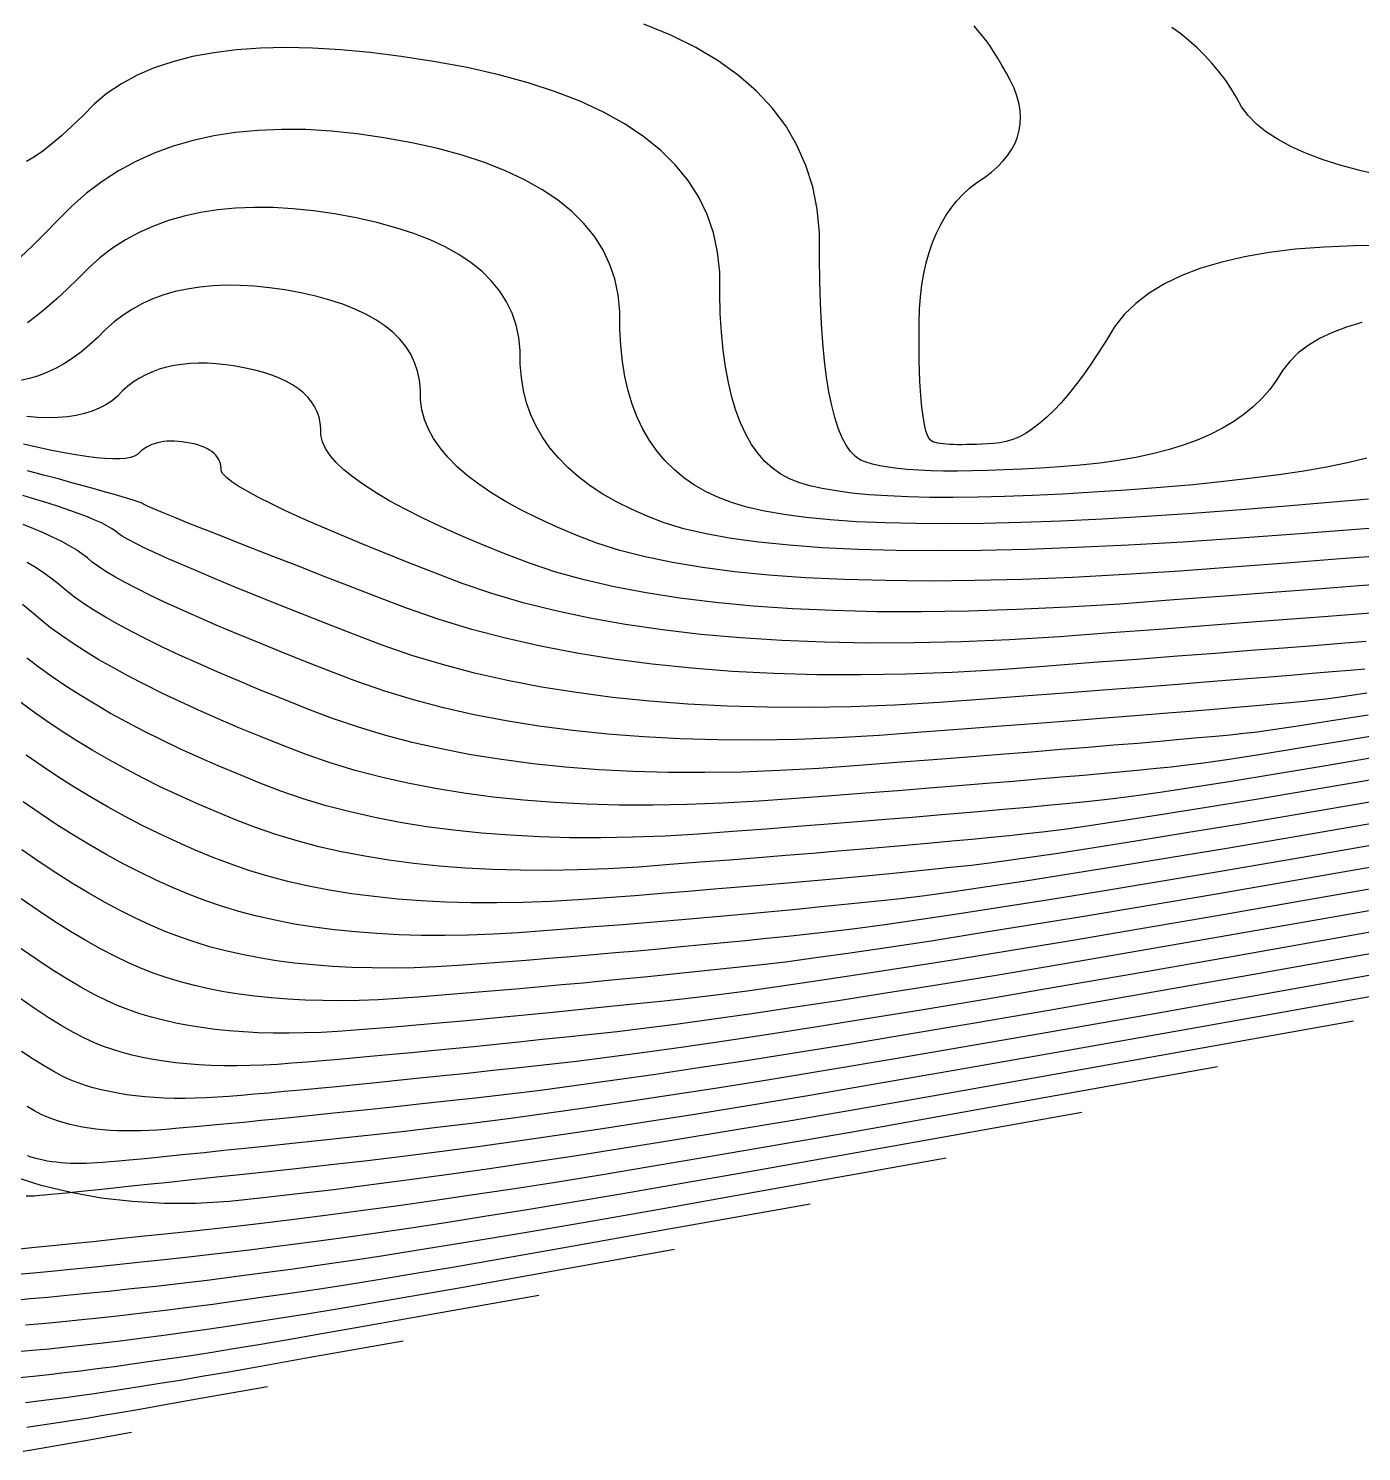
# Model space of a CAD drawing. Header units: inches. Extents: x 1412622.3 to 1412714.6, y 4931530.8 to 4931588.5.
# Drawn here: x 1412662.81 to 1412676.39, y 4931537.56 to 4931552.06 of the extents above; entities that cross this region are included whole.
import ezdxf

# ---------------------------------------------------------------- set-up
doc = ezdxf.new("R2010")
doc.units = ezdxf.units.IN
doc.header["$MEASUREMENT"] = 0

msp = doc.modelspace()

# ---------------------------------------------------------------- linework, layer by layer
for points in [[(1412676.398, 4931549.065), (1412676.24, 4931549.018), (1412676.097, 4931548.963), (1412675.967, 4931548.901), (1412675.851, 4931548.831), (1412675.749, 4931548.754), (1412675.662, 4931548.669), (1412675.588, 4931548.577), (1412675.529, 4931548.477), (1412675.46, 4931548.382), (1412675.382, 4931548.293), (1412675.294, 4931548.209), (1412675.198, 4931548.13), (1412675.092, 4931548.056), (1412674.977, 4931547.988), (1412674.853, 4931547.925), (1412674.72, 4931547.867), (1412674.577, 4931547.815), (1412674.425, 4931547.768), (1412674.264, 4931547.726), (1412674.094, 4931547.689), (1412673.914, 4931547.658), (1412673.726, 4931547.631), (1412673.528, 4931547.611), (1412673.321, 4931547.595), (1412673.123, 4931547.582), (1412672.935, 4931547.571), (1412672.756, 4931547.562), (1412672.586, 4931547.556), (1412672.426, 4931547.552), (1412672.276, 4931547.55), (1412672.135, 4931547.551), (1412672.003, 4931547.554), (1412671.881, 4931547.56), (1412671.768, 4931547.567), (1412671.664, 4931547.577), (1412671.57, 4931547.59), (1412671.486, 4931547.605), (1412671.411, 4931547.622), (1412671.345, 4931547.641), (1412671.289, 4931547.663), (1412671.236, 4931547.699), (1412671.187, 4931547.75), (1412671.141, 4931547.815), (1412671.099, 4931547.895), (1412671.06, 4931547.989), (1412671.025, 4931548.097), (1412670.994, 4931548.22), (1412670.966, 4931548.357), (1412670.941, 4931548.509), (1412670.92, 4931548.675), (1412670.903, 4931548.856), (1412670.889, 4931549.051), (1412670.879, 4931549.261), (1412670.872, 4931549.485), (1412670.869, 4931549.724), (1412670.869, 4931549.977), (1412670.846, 4931550.218), (1412670.801, 4931550.448), (1412670.732, 4931550.666), (1412670.64, 4931550.873), (1412670.526, 4931551.068), (1412670.388, 4931551.251), (1412670.228, 4931551.422), (1412670.044, 4931551.582), (1412669.838, 4931551.731), (1412669.608, 4931551.868), (1412669.356, 4931551.993), (1412669.08, 4931552.106)], [(1412676.646, 4931549.85), (1412676.32, 4931549.847), (1412676.012, 4931549.834), (1412675.723, 4931549.811), (1412675.453, 4931549.778), (1412675.202, 4931549.735), (1412674.969, 4931549.681), (1412674.756, 4931549.617), (1412674.562, 4931549.543), (1412674.387, 4931549.459), (1412674.23, 4931549.365), (1412674.093, 4931549.26), (1412673.975, 4931549.146), (1412673.875, 4931549.021), (1412673.795, 4931548.886), (1412673.715, 4931548.759), (1412673.637, 4931548.641), (1412673.559, 4931548.53), (1412673.483, 4931548.428), (1412673.407, 4931548.333), (1412673.333, 4931548.247), (1412673.259, 4931548.169), (1412673.187, 4931548.099), (1412673.116, 4931548.038), (1412673.045, 4931547.984), (1412672.976, 4931547.938), (1412672.908, 4931547.901), (1412672.84, 4931547.872), (1412672.774, 4931547.851), (1412672.709, 4931547.838), (1412672.644, 4931547.833), (1412672.583, 4931547.829), (1412672.525, 4931547.825), (1412672.469, 4931547.823), (1412672.416, 4931547.821), (1412672.367, 4931547.82), (1412672.32, 4931547.819), (1412672.276, 4931547.819), (1412672.235, 4931547.82), (1412672.197, 4931547.822), (1412672.162, 4931547.824), (1412672.13, 4931547.827), (1412672.101, 4931547.831), (1412672.075, 4931547.836), (1412672.052, 4931547.841), (1412672.031, 4931547.847), (1412672.014, 4931547.854), (1412671.997, 4931547.869), (1412671.982, 4931547.892), (1412671.968, 4931547.923), (1412671.955, 4931547.962), (1412671.943, 4931548.01), (1412671.932, 4931548.065), (1412671.922, 4931548.129), (1412671.914, 4931548.201), (1412671.906, 4931548.281), (1412671.9, 4931548.369), (1412671.894, 4931548.465), (1412671.89, 4931548.569), (1412671.887, 4931548.682), (1412671.885, 4931548.803), (1412671.884, 4931548.931), (1412671.884, 4931549.068), (1412671.889, 4931549.2), (1412671.899, 4931549.326), (1412671.914, 4931549.447), (1412671.933, 4931549.563), (1412671.958, 4931549.674), (1412671.988, 4931549.779), (1412672.022, 4931549.879), (1412672.061, 4931549.974), (1412672.105, 4931550.064), (1412672.155, 4931550.148), (1412672.208, 4931550.227), (1412672.267, 4931550.301), (1412672.331, 4931550.369), (1412672.4, 4931550.432), (1412672.473, 4931550.49), (1412672.552, 4931550.543), (1412672.623, 4931550.597), (1412672.686, 4931550.653), (1412672.742, 4931550.711), (1412672.79, 4931550.77), (1412672.83, 4931550.831), (1412672.863, 4931550.893), (1412672.888, 4931550.957), (1412672.906, 4931551.023), (1412672.916, 4931551.09), (1412672.919, 4931551.159), (1412672.914, 4931551.23), (1412672.902, 4931551.302), (1412672.881, 4931551.375), (1412672.854, 4931551.451), (1412672.818, 4931551.528), (1412672.776, 4931551.606), (1412672.733, 4931551.681), (1412672.691, 4931551.751), (1412672.649, 4931551.817), (1412672.608, 4931551.88), (1412672.567, 4931551.938), (1412672.526, 4931551.992), (1412672.485, 4931552.042), (1412672.445, 4931552.088)], [(1412676.607, 4931550.56), (1412676.389, 4931550.61), (1412676.187, 4931550.665), (1412676.002, 4931550.724), (1412675.833, 4931550.787), (1412675.681, 4931550.855), (1412675.546, 4931550.928), (1412675.427, 4931551.005), (1412675.325, 4931551.087), (1412675.24, 4931551.173), (1412675.171, 4931551.264), (1412675.119, 4931551.359), (1412675.063, 4931551.451), (1412675.003, 4931551.54), (1412674.938, 4931551.625), (1412674.869, 4931551.708), (1412674.796, 4931551.787), (1412674.719, 4931551.863), (1412674.637, 4931551.936), (1412674.551, 4931552.005), (1412674.461, 4931552.071)], [(1412676.447, 4931547.681), (1412676.252, 4931547.635), (1412676.038, 4931547.592), (1412675.805, 4931547.551), (1412675.552, 4931547.513), (1412675.28, 4931547.477), (1412674.989, 4931547.443), (1412674.677, 4931547.412), (1412674.347, 4931547.383), (1412673.997, 4931547.357), (1412673.663, 4931547.335), (1412673.345, 4931547.316), (1412673.042, 4931547.302), (1412672.756, 4931547.291), (1412672.486, 4931547.284), (1412672.231, 4931547.282), (1412671.993, 4931547.283), (1412671.77, 4931547.288), (1412671.564, 4931547.297), (1412671.373, 4931547.31), (1412671.198, 4931547.327), (1412671.039, 4931547.348), (1412670.897, 4931547.373), (1412670.77, 4931547.402), (1412670.659, 4931547.435), (1412670.564, 4931547.472), (1412670.475, 4931547.52), (1412670.391, 4931547.579), (1412670.314, 4931547.649), (1412670.243, 4931547.73), (1412670.178, 4931547.823), (1412670.118, 4931547.927), (1412670.065, 4931548.042), (1412670.018, 4931548.168), (1412669.976, 4931548.305), (1412669.941, 4931548.453), (1412669.911, 4931548.613), (1412669.888, 4931548.783), (1412669.87, 4931548.965), (1412669.858, 4931549.158), (1412669.853, 4931549.362), (1412669.853, 4931549.577), (1412669.831, 4931549.783), (1412669.789, 4931549.979), (1412669.725, 4931550.166), (1412669.639, 4931550.343), (1412669.532, 4931550.511), (1412669.403, 4931550.669), (1412669.253, 4931550.817), (1412669.081, 4931550.956), (1412668.888, 4931551.085), (1412668.674, 4931551.205), (1412668.438, 4931551.316), (1412668.18, 4931551.416), (1412667.901, 4931551.508), (1412667.601, 4931551.589), (1412667.279, 4931551.662), (1412666.935, 4931551.724), (1412666.606, 4931551.776), (1412666.291, 4931551.815), (1412665.99, 4931551.844), (1412665.703, 4931551.861), (1412665.43, 4931551.866), (1412665.172, 4931551.86), (1412664.927, 4931551.843), (1412664.697, 4931551.814), (1412664.48, 4931551.774), (1412664.278, 4931551.722), (1412664.09, 4931551.659), (1412663.916, 4931551.584), (1412663.756, 4931551.498), (1412663.611, 4931551.401), (1412663.479, 4931551.292), (1412663.362, 4931551.172), (1412663.25, 4931551.064), (1412663.145, 4931550.968), (1412663.047, 4931550.884), (1412662.954, 4931550.812), (1412662.868, 4931550.753), (1412662.787, 4931550.706)], [(1412676.467, 4931547.265), (1412676.063, 4931547.229), (1412675.629, 4931547.193), (1412675.166, 4931547.156), (1412674.673, 4931547.119), (1412674.203, 4931547.087), (1412673.755, 4931547.061), (1412673.329, 4931547.041), (1412672.926, 4931547.026), (1412672.545, 4931547.017), (1412672.187, 4931547.013), (1412671.851, 4931547.015), (1412671.538, 4931547.022), (1412671.247, 4931547.035), (1412670.978, 4931547.053), (1412670.732, 4931547.077), (1412670.509, 4931547.107), (1412670.308, 4931547.142), (1412670.129, 4931547.183), (1412669.973, 4931547.229), (1412669.839, 4931547.281), (1412669.713, 4931547.34), (1412669.596, 4931547.408), (1412669.487, 4931547.483), (1412669.387, 4931547.566), (1412669.295, 4931547.657), (1412669.212, 4931547.756), (1412669.136, 4931547.863), (1412669.07, 4931547.978), (1412669.011, 4931548.1), (1412668.961, 4931548.231), (1412668.919, 4931548.369), (1412668.886, 4931548.515), (1412668.861, 4931548.669), (1412668.844, 4931548.831), (1412668.836, 4931549), (1412668.836, 4931549.178), (1412668.819, 4931549.347), (1412668.784, 4931549.509), (1412668.731, 4931549.663), (1412668.66, 4931549.809), (1412668.572, 4931549.947), (1412668.466, 4931550.078), (1412668.342, 4931550.2), (1412668.2, 4931550.315), (1412668.041, 4931550.421), (1412667.864, 4931550.52), (1412667.67, 4931550.611), (1412667.457, 4931550.694), (1412667.227, 4931550.77), (1412666.98, 4931550.837), (1412666.714, 4931550.896), (1412666.431, 4931550.948), (1412666.157, 4931550.988), (1412665.891, 4931551.015), (1412665.635, 4931551.03), (1412665.387, 4931551.032), (1412665.148, 4931551.022), (1412664.918, 4931551.001), (1412664.697, 4931550.966), (1412664.485, 4931550.92), (1412664.282, 4931550.861), (1412664.087, 4931550.79), (1412663.902, 4931550.707), (1412663.725, 4931550.611), (1412663.557, 4931550.503), (1412663.398, 4931550.383), (1412663.248, 4931550.251), (1412663.107, 4931550.106), (1412662.973, 4931549.971), (1412662.847, 4931549.846), (1412662.727, 4931549.729)], [(1412676.872, 4931546.996), (1412676.338, 4931546.955), (1412675.766, 4931546.912), (1412675.156, 4931546.866), (1412674.573, 4931546.828), (1412674.018, 4931546.796), (1412673.49, 4931546.771), (1412672.989, 4931546.753), (1412672.516, 4931546.742), (1412672.07, 4931546.739), (1412671.651, 4931546.742), (1412671.26, 4931546.753), (1412670.896, 4931546.77), (1412670.559, 4931546.795), (1412670.25, 4931546.826), (1412669.968, 4931546.865), (1412669.714, 4931546.91), (1412669.486, 4931546.963), (1412669.286, 4931547.023), (1412669.114, 4931547.09), (1412668.952, 4931547.161), (1412668.801, 4931547.237), (1412668.661, 4931547.317), (1412668.531, 4931547.402), (1412668.413, 4931547.492), (1412668.305, 4931547.586), (1412668.208, 4931547.685), (1412668.121, 4931547.788), (1412668.046, 4931547.896), (1412667.981, 4931548.008), (1412667.927, 4931548.125), (1412667.884, 4931548.247), (1412667.852, 4931548.373), (1412667.831, 4931548.503), (1412667.82, 4931548.639), (1412667.82, 4931548.778), (1412667.806, 4931548.912), (1412667.779, 4931549.039), (1412667.737, 4931549.16), (1412667.681, 4931549.275), (1412667.612, 4931549.384), (1412667.528, 4931549.487), (1412667.431, 4931549.583), (1412667.319, 4931549.673), (1412667.194, 4931549.757), (1412667.055, 4931549.835), (1412666.902, 4931549.907), (1412666.735, 4931549.972), (1412666.553, 4931550.031), (1412666.358, 4931550.084), (1412666.149, 4931550.131), (1412665.927, 4931550.172), (1412665.711, 4931550.203), (1412665.502, 4931550.224), (1412665.3, 4931550.236), (1412665.105, 4931550.238), (1412664.917, 4931550.23), (1412664.736, 4931550.213), (1412664.562, 4931550.186), (1412664.395, 4931550.15), (1412664.235, 4931550.103), (1412664.082, 4931550.048), (1412663.936, 4931549.982), (1412663.796, 4931549.907), (1412663.664, 4931549.822), (1412663.539, 4931549.727), (1412663.421, 4931549.623), (1412663.31, 4931549.509), (1412663.202, 4931549.404), (1412663.097, 4931549.306), (1412662.995, 4931549.217), (1412662.896, 4931549.135), (1412662.799, 4931549.062)], [(1412676.656, 4931546.691), (1412676.18, 4931546.655), (1412675.67, 4931546.616), (1412675.124, 4931546.575), (1412674.543, 4931546.531), (1412673.985, 4931546.496), (1412673.45, 4931546.467), (1412672.939, 4931546.447), (1412672.45, 4931546.435), (1412671.985, 4931546.43), (1412671.542, 4931546.434), (1412671.123, 4931546.445), (1412670.727, 4931546.464), (1412670.354, 4931546.491), (1412670.004, 4931546.525), (1412669.677, 4931546.568), (1412669.373, 4931546.618), (1412669.092, 4931546.677), (1412668.835, 4931546.743), (1412668.6, 4931546.817), (1412668.389, 4931546.899), (1412668.19, 4931546.982), (1412668.006, 4931547.066), (1412667.834, 4931547.152), (1412667.675, 4931547.238), (1412667.53, 4931547.326), (1412667.398, 4931547.416), (1412667.279, 4931547.506), (1412667.173, 4931547.598), (1412667.081, 4931547.691), (1412667.002, 4931547.786), (1412666.936, 4931547.882), (1412666.883, 4931547.978), (1412666.843, 4931548.077), (1412666.817, 4931548.176), (1412666.804, 4931548.277), (1412666.804, 4931548.379), (1412666.794, 4931548.476), (1412666.774, 4931548.569), (1412666.743, 4931548.658), (1412666.703, 4931548.741), (1412666.652, 4931548.821), (1412666.591, 4931548.896), (1412666.52, 4931548.966), (1412666.439, 4931549.032), (1412666.347, 4931549.093), (1412666.245, 4931549.15), (1412666.134, 4931549.202), (1412666.012, 4931549.25), (1412665.88, 4931549.293), (1412665.737, 4931549.332), (1412665.585, 4931549.366), (1412665.422, 4931549.396), (1412665.265, 4931549.418), (1412665.112, 4931549.434), (1412664.965, 4931549.442), (1412664.822, 4931549.444), (1412664.685, 4931549.438), (1412664.553, 4931549.426), (1412664.426, 4931549.406), (1412664.304, 4931549.379), (1412664.187, 4931549.346), (1412664.076, 4931549.305), (1412663.969, 4931549.257), (1412663.868, 4931549.202), (1412663.771, 4931549.14), (1412663.68, 4931549.071), (1412663.594, 4931548.995), (1412663.513, 4931548.912), (1412663.43, 4931548.836), (1412663.347, 4931548.767), (1412663.262, 4931548.704), (1412663.176, 4931548.648), (1412663.089, 4931548.6), (1412663, 4931548.558), (1412662.91, 4931548.522), (1412662.819, 4931548.494), (1412662.727, 4931548.473)], [(1412676.756, 4931546.41), (1412676.366, 4931546.381), (1412675.943, 4931546.348), (1412675.488, 4931546.314), (1412675.001, 4931546.277), (1412674.482, 4931546.238), (1412673.93, 4931546.196), (1412673.397, 4931546.163), (1412672.882, 4931546.139), (1412672.387, 4931546.124), (1412671.911, 4931546.117), (1412671.453, 4931546.118), (1412671.014, 4931546.129), (1412670.594, 4931546.148), (1412670.193, 4931546.175), (1412669.811, 4931546.211), (1412669.448, 4931546.256), (1412669.103, 4931546.31), (1412668.778, 4931546.372), (1412668.471, 4931546.443), (1412668.183, 4931546.522), (1412667.914, 4931546.611), (1412667.664, 4931546.707), (1412667.429, 4931546.802), (1412667.21, 4931546.895), (1412667.007, 4931546.986), (1412666.819, 4931547.074), (1412666.647, 4931547.161), (1412666.491, 4931547.245), (1412666.35, 4931547.328), (1412666.225, 4931547.409), (1412666.116, 4931547.487), (1412666.022, 4931547.563), (1412665.944, 4931547.638), (1412665.881, 4931547.71), (1412665.834, 4931547.78), (1412665.803, 4931547.849), (1412665.788, 4931547.915), (1412665.788, 4931547.979), (1412665.781, 4931548.041), (1412665.769, 4931548.099), (1412665.749, 4931548.155), (1412665.724, 4931548.208), (1412665.692, 4931548.258), (1412665.654, 4931548.305), (1412665.609, 4931548.349), (1412665.558, 4931548.39), (1412665.5, 4931548.429), (1412665.436, 4931548.465), (1412665.366, 4931548.498), (1412665.289, 4931548.528), (1412665.206, 4931548.555), (1412665.116, 4931548.579), (1412665.02, 4931548.601), (1412664.918, 4931548.62), (1412664.818, 4931548.634), (1412664.722, 4931548.644), (1412664.63, 4931548.649), (1412664.54, 4931548.65), (1412664.454, 4931548.646), (1412664.37, 4931548.638), (1412664.291, 4931548.626), (1412664.214, 4931548.609), (1412664.14, 4931548.588), (1412664.07, 4931548.562), (1412664.003, 4931548.532), (1412663.939, 4931548.498), (1412663.878, 4931548.459), (1412663.821, 4931548.415), (1412663.766, 4931548.367), (1412663.715, 4931548.315), (1412663.659, 4931548.268), (1412663.597, 4931548.227), (1412663.529, 4931548.191), (1412663.456, 4931548.161), (1412663.378, 4931548.137), (1412663.294, 4931548.118), (1412663.204, 4931548.104), (1412663.109, 4931548.096), (1412663.009, 4931548.094), (1412662.903, 4931548.097), (1412662.791, 4931548.106)], [(1412676.674, 4931546.117), (1412676.357, 4931546.092), (1412676.011, 4931546.066), (1412675.636, 4931546.037), (1412675.231, 4931546.006), (1412674.797, 4931545.973), (1412674.333, 4931545.938), (1412673.839, 4931545.901), (1412673.317, 4931545.861), (1412672.808, 4931545.831), (1412672.315, 4931545.811), (1412671.836, 4931545.8), (1412671.371, 4931545.798), (1412670.922, 4931545.806), (1412670.486, 4931545.823), (1412670.066, 4931545.85), (1412669.66, 4931545.886), (1412669.269, 4931545.932), (1412668.892, 4931545.987), (1412668.53, 4931546.052), (1412668.182, 4931546.126), (1412667.849, 4931546.209), (1412667.531, 4931546.302), (1412667.228, 4931546.405), (1412666.939, 4931546.516), (1412666.668, 4931546.623), (1412666.415, 4931546.724), (1412666.18, 4931546.82), (1412665.963, 4931546.91), (1412665.765, 4931546.995), (1412665.584, 4931547.075), (1412665.421, 4931547.15), (1412665.277, 4931547.219), (1412665.151, 4931547.283), (1412665.042, 4931547.341), (1412664.952, 4931547.394), (1412664.88, 4931547.442), (1412664.826, 4931547.484), (1412664.789, 4931547.521), (1412664.771, 4931547.553), (1412664.771, 4931547.58), (1412664.769, 4931547.605), (1412664.764, 4931547.629), (1412664.756, 4931547.652), (1412664.745, 4931547.674), (1412664.732, 4931547.694), (1412664.716, 4931547.714), (1412664.698, 4931547.732), (1412664.677, 4931547.749), (1412664.653, 4931547.765), (1412664.627, 4931547.78), (1412664.598, 4931547.793), (1412664.566, 4931547.806), (1412664.532, 4931547.817), (1412664.495, 4931547.827), (1412664.455, 4931547.836), (1412664.413, 4931547.843), (1412664.372, 4931547.849), (1412664.333, 4931547.853), (1412664.295, 4931547.855), (1412664.258, 4931547.856), (1412664.222, 4931547.854), (1412664.188, 4931547.851), (1412664.155, 4931547.846), (1412664.123, 4931547.839), (1412664.093, 4931547.83), (1412664.064, 4931547.82), (1412664.036, 4931547.807), (1412664.01, 4931547.793), (1412663.985, 4931547.777), (1412663.961, 4931547.759), (1412663.939, 4931547.74), (1412663.918, 4931547.718), (1412663.887, 4931547.701), (1412663.847, 4931547.688), (1412663.797, 4931547.679), (1412663.737, 4931547.674), (1412663.667, 4931547.674), (1412663.587, 4931547.678), (1412663.498, 4931547.686), (1412663.399, 4931547.699), (1412663.29, 4931547.715), (1412663.172, 4931547.736), (1412663.044, 4931547.761), (1412662.906, 4931547.791), (1412662.758, 4931547.824)], [(1412676.442, 4931545.814), (1412676.188, 4931545.794), (1412675.908, 4931545.771), (1412675.6, 4931545.747), (1412675.266, 4931545.721), (1412674.906, 4931545.693), (1412674.519, 4931545.664), (1412674.105, 4931545.632), (1412673.664, 4931545.599), (1412673.197, 4931545.563), (1412672.703, 4931545.526), (1412672.221, 4931545.499), (1412671.75, 4931545.481), (1412671.291, 4931545.474), (1412670.843, 4931545.476), (1412670.406, 4931545.488), (1412669.981, 4931545.51), (1412669.567, 4931545.541), (1412669.165, 4931545.583), (1412668.774, 4931545.634), (1412668.395, 4931545.695), (1412668.027, 4931545.766), (1412667.671, 4931545.847), (1412667.326, 4931545.938), (1412666.992, 4931546.038), (1412666.67, 4931546.149), (1412666.359, 4931546.269), (1412666.068, 4931546.382), (1412665.795, 4931546.488), (1412665.541, 4931546.587), (1412665.307, 4931546.678), (1412665.091, 4931546.762), (1412664.895, 4931546.84), (1412664.717, 4931546.91), (1412664.558, 4931546.973), (1412664.419, 4931547.028), (1412664.298, 4931547.077), (1412664.197, 4931547.118), (1412664.115, 4931547.152), (1412664.051, 4931547.179), (1412664.007, 4931547.199), (1412663.981, 4931547.212), (1412663.975, 4931547.217), (1412663.957, 4931547.226), (1412663.926, 4931547.237), (1412663.884, 4931547.251), (1412663.829, 4931547.268), (1412663.763, 4931547.288), (1412663.684, 4931547.311), (1412663.594, 4931547.337), (1412663.491, 4931547.366), (1412663.377, 4931547.398), (1412663.25, 4931547.432), (1412663.112, 4931547.47), (1412662.961, 4931547.51), (1412662.798, 4931547.554)], [(1412676.429, 4931545.533), (1412676.274, 4931545.519), (1412676.095, 4931545.504), (1412675.892, 4931545.487), (1412675.666, 4931545.468), (1412675.416, 4931545.448), (1412675.141, 4931545.426), (1412674.843, 4931545.402), (1412674.522, 4931545.377), (1412674.176, 4931545.35), (1412673.806, 4931545.321), (1412673.413, 4931545.291), (1412672.996, 4931545.26), (1412672.555, 4931545.226), (1412672.09, 4931545.191), (1412671.636, 4931545.165), (1412671.193, 4931545.149), (1412670.761, 4931545.142), (1412670.339, 4931545.144), (1412669.928, 4931545.155), (1412669.528, 4931545.176), (1412669.139, 4931545.205), (1412668.76, 4931545.244), (1412668.392, 4931545.293), (1412668.035, 4931545.35), (1412667.689, 4931545.417), (1412667.353, 4931545.493), (1412667.029, 4931545.579), (1412666.715, 4931545.673), (1412666.412, 4931545.777), (1412666.119, 4931545.89), (1412665.843, 4931545.998), (1412665.584, 4931546.1), (1412665.341, 4931546.196), (1412665.115, 4931546.287), (1412664.905, 4931546.372), (1412664.712, 4931546.452), (1412664.536, 4931546.526), (1412664.376, 4931546.594), (1412664.232, 4931546.657), (1412664.105, 4931546.715), (1412663.995, 4931546.766), (1412663.901, 4931546.813), (1412663.824, 4931546.853), (1412663.763, 4931546.888), (1412663.719, 4931546.918), (1412663.692, 4931546.941), (1412663.654, 4931546.967), (1412663.607, 4931546.994), (1412663.551, 4931547.022), (1412663.485, 4931547.052), (1412663.409, 4931547.083), (1412663.323, 4931547.116), (1412663.228, 4931547.15), (1412663.123, 4931547.186), (1412663.008, 4931547.224), (1412662.884, 4931547.262), (1412662.75, 4931547.303)], [(1412676.448, 4931545.288), (1412676.202, 4931545.25), (1412676.029, 4931545.226), (1412675.929, 4931545.215), (1412675.809, 4931545.203), (1412675.667, 4931545.19), (1412675.504, 4931545.175), (1412675.32, 4931545.159), (1412675.115, 4931545.141), (1412674.89, 4931545.122), (1412674.643, 4931545.102), (1412674.375, 4931545.08), (1412674.086, 4931545.057), (1412673.777, 4931545.032), (1412673.446, 4931545.006), (1412673.094, 4931544.979), (1412672.721, 4931544.95), (1412672.328, 4931544.92), (1412671.913, 4931544.889), (1412671.477, 4931544.856), (1412671.052, 4931544.832), (1412670.636, 4931544.816), (1412670.231, 4931544.81), (1412669.835, 4931544.812), (1412669.45, 4931544.822), (1412669.075, 4931544.841), (1412668.71, 4931544.869), (1412668.355, 4931544.906), (1412668.01, 4931544.951), (1412667.675, 4931545.005), (1412667.351, 4931545.068), (1412667.036, 4931545.139), (1412666.732, 4931545.219), (1412666.438, 4931545.308), (1412666.153, 4931545.405), (1412665.879, 4931545.511), (1412665.619, 4931545.614), (1412665.373, 4931545.712), (1412665.141, 4931545.806), (1412664.924, 4931545.896), (1412664.72, 4931545.982), (1412664.53, 4931546.064), (1412664.355, 4931546.142), (1412664.193, 4931546.216), (1412664.046, 4931546.286), (1412663.912, 4931546.353), (1412663.793, 4931546.415), (1412663.688, 4931546.473), (1412663.597, 4931546.527), (1412663.52, 4931546.577), (1412663.457, 4931546.623), (1412663.408, 4931546.666), (1412663.352, 4931546.708), (1412663.289, 4931546.75), (1412663.218, 4931546.793), (1412663.14, 4931546.835), (1412663.054, 4931546.878), (1412662.962, 4931546.921), (1412662.861, 4931546.963), (1412662.754, 4931547.006)], [(1412676.461, 4931545.065), (1412676.069, 4931545.002), (1412675.746, 4931544.951), (1412675.492, 4931544.913), (1412675.307, 4931544.887), (1412675.191, 4931544.875), (1412675.057, 4931544.861), (1412674.905, 4931544.847), (1412674.734, 4931544.831), (1412674.545, 4931544.814), (1412674.338, 4931544.795), (1412674.113, 4931544.776), (1412673.87, 4931544.756), (1412673.609, 4931544.734), (1412673.329, 4931544.712), (1412673.032, 4931544.688), (1412672.716, 4931544.663), (1412672.382, 4931544.637), (1412672.03, 4931544.609), (1412671.659, 4931544.581), (1412671.271, 4931544.552), (1412670.864, 4931544.521), (1412670.467, 4931544.498), (1412670.079, 4931544.484), (1412669.701, 4931544.478), (1412669.332, 4931544.479), (1412668.972, 4931544.489), (1412668.622, 4931544.507), (1412668.281, 4931544.533), (1412667.95, 4931544.568), (1412667.628, 4931544.61), (1412667.316, 4931544.66), (1412667.013, 4931544.719), (1412666.719, 4931544.785), (1412666.435, 4931544.86), (1412666.16, 4931544.943), (1412665.895, 4931545.034), (1412665.639, 4931545.133), (1412665.395, 4931545.229), (1412665.162, 4931545.323), (1412664.941, 4931545.415), (1412664.732, 4931545.505), (1412664.534, 4931545.592), (1412664.348, 4931545.676), (1412664.174, 4931545.758), (1412664.011, 4931545.838), (1412663.859, 4931545.916), (1412663.719, 4931545.99), (1412663.591, 4931546.063), (1412663.475, 4931546.133), (1412663.37, 4931546.201), (1412663.277, 4931546.266), (1412663.195, 4931546.329), (1412663.125, 4931546.39), (1412663.05, 4931546.449), (1412662.97, 4931546.507), (1412662.885, 4931546.564), (1412662.795, 4931546.619)], [(1412676.741, 4931544.889), (1412676.22, 4931544.802), (1412675.763, 4931544.727), (1412675.371, 4931544.664), (1412675.044, 4931544.613), (1412674.782, 4931544.575), (1412674.585, 4931544.549), (1412674.453, 4931544.534), (1412674.305, 4931544.519), (1412674.142, 4931544.503), (1412673.964, 4931544.486), (1412673.77, 4931544.469), (1412673.561, 4931544.45), (1412673.337, 4931544.43), (1412673.097, 4931544.41), (1412672.843, 4931544.389), (1412672.572, 4931544.366), (1412672.287, 4931544.343), (1412671.986, 4931544.319), (1412671.669, 4931544.294), (1412671.338, 4931544.269), (1412670.991, 4931544.242), (1412670.628, 4931544.214), (1412670.251, 4931544.186), (1412669.882, 4931544.165), (1412669.522, 4931544.152), (1412669.171, 4931544.146), (1412668.828, 4931544.147), (1412668.494, 4931544.157), (1412668.169, 4931544.173), (1412667.853, 4931544.197), (1412667.545, 4931544.229), (1412667.246, 4931544.268), (1412666.956, 4931544.315), (1412666.675, 4931544.37), (1412666.402, 4931544.431), (1412666.138, 4931544.501), (1412665.883, 4931544.578), (1412665.637, 4931544.662), (1412665.399, 4931544.754), (1412665.171, 4931544.845), (1412664.952, 4931544.935), (1412664.741, 4931545.025), (1412664.54, 4931545.113), (1412664.349, 4931545.201), (1412664.166, 4931545.288), (1412663.992, 4931545.375), (1412663.828, 4931545.46), (1412663.673, 4931545.545), (1412663.526, 4931545.628), (1412663.389, 4931545.711), (1412663.262, 4931545.794), (1412663.143, 4931545.875), (1412663.033, 4931545.955), (1412662.933, 4931546.035), (1412662.842, 4931546.114), (1412662.748, 4931546.19)], [(1412676.605, 4931544.644), (1412676.031, 4931544.547), (1412675.517, 4931544.462), (1412675.065, 4931544.389), (1412674.673, 4931544.327), (1412674.343, 4931544.276), (1412674.072, 4931544.237), (1412673.863, 4931544.21), (1412673.715, 4931544.194), (1412673.554, 4931544.177), (1412673.38, 4931544.16), (1412673.194, 4931544.142), (1412672.995, 4931544.123), (1412672.784, 4931544.104), (1412672.561, 4931544.084), (1412672.325, 4931544.064), (1412672.076, 4931544.043), (1412671.815, 4931544.021), (1412671.542, 4931543.999), (1412671.256, 4931543.976), (1412670.957, 4931543.952), (1412670.646, 4931543.928), (1412670.322, 4931543.903), (1412669.986, 4931543.877), (1412669.638, 4931543.851), (1412669.297, 4931543.832), (1412668.965, 4931543.819), (1412668.64, 4931543.814), (1412668.324, 4931543.815), (1412668.016, 4931543.824), (1412667.716, 4931543.839), (1412667.424, 4931543.862), (1412667.14, 4931543.891), (1412666.864, 4931543.927), (1412666.596, 4931543.97), (1412666.337, 4931544.02), (1412666.085, 4931544.077), (1412665.842, 4931544.141), (1412665.606, 4931544.212), (1412665.379, 4931544.29), (1412665.159, 4931544.375), (1412664.947, 4931544.461), (1412664.741, 4931544.547), (1412664.542, 4931544.634), (1412664.349, 4931544.722), (1412664.163, 4931544.811), (1412663.984, 4931544.901), (1412663.811, 4931544.991), (1412663.645, 4931545.082), (1412663.486, 4931545.174), (1412663.333, 4931545.266), (1412663.188, 4931545.36), (1412663.048, 4931545.454), (1412662.916, 4931545.549), (1412662.79, 4931545.645)], [(1412676.501, 4931544.403), (1412675.882, 4931544.299), (1412675.32, 4931544.205), (1412674.815, 4931544.122), (1412674.367, 4931544.05), (1412673.976, 4931543.989), (1412673.641, 4931543.939), (1412673.363, 4931543.899), (1412673.141, 4931543.871), (1412672.976, 4931543.853), (1412672.802, 4931543.835), (1412672.618, 4931543.817), (1412672.424, 4931543.798), (1412672.22, 4931543.778), (1412672.007, 4931543.759), (1412671.785, 4931543.739), (1412671.552, 4931543.718), (1412671.31, 4931543.697), (1412671.058, 4931543.676), (1412670.797, 4931543.654), (1412670.525, 4931543.632), (1412670.245, 4931543.61), (1412669.954, 4931543.587), (1412669.654, 4931543.564), (1412669.344, 4931543.54), (1412669.025, 4931543.516), (1412668.712, 4931543.498), (1412668.408, 4931543.487), (1412668.11, 4931543.482), (1412667.821, 4931543.483), (1412667.538, 4931543.491), (1412667.263, 4931543.505), (1412666.995, 4931543.526), (1412666.735, 4931543.552), (1412666.482, 4931543.586), (1412666.237, 4931543.625), (1412665.999, 4931543.671), (1412665.768, 4931543.723), (1412665.545, 4931543.782), (1412665.329, 4931543.847), (1412665.12, 4931543.919), (1412664.919, 4931543.996), (1412664.723, 4931544.077), (1412664.53, 4931544.159), (1412664.342, 4931544.244), (1412664.157, 4931544.331), (1412663.977, 4931544.421), (1412663.802, 4931544.513), (1412663.63, 4931544.607), (1412663.463, 4931544.704), (1412663.299, 4931544.803), (1412663.14, 4931544.904), (1412662.986, 4931545.008), (1412662.835, 4931545.114), (1412662.689, 4931545.223)], [(1412676.48, 4931544.177), (1412675.762, 4931544.055), (1412675.16, 4931543.954), (1412674.61, 4931543.863), (1412674.113, 4931543.782), (1412673.669, 4931543.712), (1412673.278, 4931543.652), (1412672.939, 4931543.602), (1412672.653, 4931543.562), (1412672.419, 4931543.532), (1412672.238, 4931543.513), (1412672.05, 4931543.493), (1412671.855, 4931543.473), (1412671.654, 4931543.453), (1412671.446, 4931543.433), (1412671.23, 4931543.413), (1412671.008, 4931543.393), (1412670.779, 4931543.372), (1412670.544, 4931543.351), (1412670.301, 4931543.331), (1412670.052, 4931543.31), (1412669.795, 4931543.289), (1412669.532, 4931543.267), (1412669.262, 4931543.246), (1412668.986, 4931543.224), (1412668.702, 4931543.203), (1412668.411, 4931543.181), (1412668.128, 4931543.165), (1412667.851, 4931543.154), (1412667.58, 4931543.15), (1412667.317, 4931543.151), (1412667.06, 4931543.158), (1412666.81, 4931543.171), (1412666.567, 4931543.19), (1412666.33, 4931543.214), (1412666.1, 4931543.244), (1412665.877, 4931543.28), (1412665.661, 4931543.322), (1412665.451, 4931543.37), (1412665.248, 4931543.423), (1412665.052, 4931543.482), (1412664.862, 4931543.547), (1412664.68, 4931543.618), (1412664.498, 4931543.692), (1412664.319, 4931543.771), (1412664.142, 4931543.853), (1412663.966, 4931543.94), (1412663.792, 4931544.03), (1412663.619, 4931544.125), (1412663.449, 4931544.223), (1412663.28, 4931544.326), (1412663.113, 4931544.432), (1412662.947, 4931544.542), (1412662.784, 4931544.656)], [(1412676.523, 4931543.963), (1412675.718, 4931543.824), (1412675.023, 4931543.706), (1412674.437, 4931543.609), (1412673.9, 4931543.521), (1412673.411, 4931543.442), (1412672.971, 4931543.373), (1412672.58, 4931543.314), (1412672.237, 4931543.264), (1412671.943, 4931543.224), (1412671.697, 4931543.193), (1412671.5, 4931543.172), (1412671.298, 4931543.151), (1412671.093, 4931543.13), (1412670.884, 4931543.109), (1412670.671, 4931543.088), (1412670.453, 4931543.067), (1412670.232, 4931543.047), (1412670.007, 4931543.026), (1412669.777, 4931543.006), (1412669.544, 4931542.985), (1412669.307, 4931542.965), (1412669.065, 4931542.945), (1412668.82, 4931542.925), (1412668.571, 4931542.905), (1412668.317, 4931542.885), (1412668.06, 4931542.865), (1412667.798, 4931542.846), (1412667.543, 4931542.831), (1412667.294, 4931542.822), (1412667.05, 4931542.818), (1412666.813, 4931542.819), (1412666.582, 4931542.825), (1412666.357, 4931542.837), (1412666.138, 4931542.854), (1412665.925, 4931542.876), (1412665.718, 4931542.903), (1412665.517, 4931542.935), (1412665.323, 4931542.973), (1412665.134, 4931543.016), (1412664.951, 4931543.064), (1412664.775, 4931543.117), (1412664.604, 4931543.175), (1412664.44, 4931543.239), (1412664.274, 4931543.308), (1412664.108, 4931543.383), (1412663.942, 4931543.463), (1412663.774, 4931543.549), (1412663.606, 4931543.64), (1412663.437, 4931543.737), (1412663.268, 4931543.84), (1412663.097, 4931543.947), (1412662.926, 4931544.061), (1412662.754, 4931544.18)], [(1412676.606, 4931543.755), (1412675.73, 4931543.603), (1412674.956, 4931543.471), (1412674.284, 4931543.358), (1412673.715, 4931543.264), (1412673.19, 4931543.179), (1412672.709, 4931543.102), (1412672.274, 4931543.035), (1412671.882, 4931542.977), (1412671.535, 4931542.927), (1412671.233, 4931542.886), (1412670.975, 4931542.854), (1412670.761, 4931542.831), (1412670.547, 4931542.809), (1412670.331, 4931542.787), (1412670.114, 4931542.765), (1412669.896, 4931542.743), (1412669.676, 4931542.722), (1412669.456, 4931542.701), (1412669.234, 4931542.68), (1412669.011, 4931542.66), (1412668.787, 4931542.64), (1412668.562, 4931542.621), (1412668.335, 4931542.601), (1412668.108, 4931542.583), (1412667.879, 4931542.564), (1412667.649, 4931542.546), (1412667.418, 4931542.528), (1412667.185, 4931542.511), (1412666.958, 4931542.498), (1412666.737, 4931542.489), (1412666.52, 4931542.486), (1412666.309, 4931542.487), (1412666.104, 4931542.492), (1412665.904, 4931542.503), (1412665.709, 4931542.518), (1412665.52, 4931542.537), (1412665.336, 4931542.561), (1412665.158, 4931542.59), (1412664.984, 4931542.624), (1412664.817, 4931542.662), (1412664.654, 4931542.704), (1412664.497, 4931542.752), (1412664.346, 4931542.804), (1412664.2, 4931542.86), (1412664.05, 4931542.924), (1412663.898, 4931542.995), (1412663.742, 4931543.073), (1412663.583, 4931543.158), (1412663.421, 4931543.25), (1412663.255, 4931543.349), (1412663.087, 4931543.456), (1412662.915, 4931543.569), (1412662.74, 4931543.69)], [(1412676.709, 4931543.552), (1412675.775, 4931543.389), (1412674.937, 4931543.244), (1412674.193, 4931543.118), (1412673.545, 4931543.009), (1412672.992, 4931542.919), (1412672.48, 4931542.837), (1412672.007, 4931542.762), (1412671.576, 4931542.697), (1412671.184, 4931542.639), (1412670.833, 4931542.59), (1412670.523, 4931542.548), (1412670.253, 4931542.516), (1412670.023, 4931542.491), (1412669.795, 4931542.467), (1412669.569, 4931542.443), (1412669.344, 4931542.42), (1412669.121, 4931542.398), (1412668.899, 4931542.376), (1412668.679, 4931542.355), (1412668.461, 4931542.334), (1412668.245, 4931542.314), (1412668.03, 4931542.295), (1412667.817, 4931542.276), (1412667.605, 4931542.258), (1412667.395, 4931542.24), (1412667.187, 4931542.223), (1412666.98, 4931542.207), (1412666.775, 4931542.191), (1412666.572, 4931542.175), (1412666.373, 4931542.164), (1412666.179, 4931542.157), (1412665.99, 4931542.154), (1412665.806, 4931542.155), (1412665.626, 4931542.16), (1412665.451, 4931542.169), (1412665.281, 4931542.182), (1412665.115, 4931542.199), (1412664.954, 4931542.22), (1412664.798, 4931542.245), (1412664.646, 4931542.274), (1412664.5, 4931542.308), (1412664.358, 4931542.345), (1412664.22, 4931542.386), (1412664.088, 4931542.432), (1412663.96, 4931542.481), (1412663.826, 4931542.54), (1412663.687, 4931542.606), (1412663.542, 4931542.682), (1412663.391, 4931542.767), (1412663.235, 4931542.86), (1412663.073, 4931542.961), (1412662.905, 4931543.072), (1412662.732, 4931543.191)], [(1412676.965, 4931543.376), (1412675.833, 4931543.177), (1412674.944, 4931543.023), (1412674.144, 4931542.885), (1412673.431, 4931542.765), (1412672.806, 4931542.661), (1412672.27, 4931542.574), (1412671.769, 4931542.494), (1412671.305, 4931542.423), (1412670.878, 4931542.358), (1412670.487, 4931542.301), (1412670.132, 4931542.252), (1412669.813, 4931542.211), (1412669.531, 4931542.177), (1412669.285, 4931542.15), (1412669.043, 4931542.125), (1412668.806, 4931542.1), (1412668.574, 4931542.076), (1412668.346, 4931542.053), (1412668.122, 4931542.031), (1412667.903, 4931542.009), (1412667.689, 4931541.989), (1412667.479, 4931541.969), (1412667.273, 4931541.95), (1412667.072, 4931541.932), (1412666.875, 4931541.914), (1412666.683, 4931541.898), (1412666.495, 4931541.882), (1412666.312, 4931541.868), (1412666.133, 4931541.854), (1412665.959, 4931541.84), (1412665.789, 4931541.831), (1412665.622, 4931541.825), (1412665.46, 4931541.822), (1412665.302, 4931541.823), (1412665.148, 4931541.827), (1412664.998, 4931541.835), (1412664.852, 4931541.846), (1412664.71, 4931541.86), (1412664.572, 4931541.879), (1412664.438, 4931541.9), (1412664.308, 4931541.925), (1412664.183, 4931541.954), (1412664.061, 4931541.986), (1412663.943, 4931542.021), (1412663.829, 4931542.06), (1412663.72, 4931542.103), (1412663.602, 4931542.155), (1412663.476, 4931542.218), (1412663.342, 4931542.292), (1412663.2, 4931542.375), (1412663.049, 4931542.469), (1412662.891, 4931542.574), (1412662.724, 4931542.688)], [(1412677.326, 4931543.219), (1412676.028, 4931542.99), (1412674.958, 4931542.803), (1412674.114, 4931542.657), (1412673.351, 4931542.526), (1412672.669, 4931542.412), (1412672.067, 4931542.312), (1412671.547, 4931542.229), (1412671.059, 4931542.152), (1412670.603, 4931542.083), (1412670.18, 4931542.02), (1412669.789, 4931541.964), (1412669.43, 4931541.915), (1412669.103, 4931541.873), (1412668.809, 4931541.838), (1412668.547, 4931541.81), (1412668.292, 4931541.783), (1412668.044, 4931541.757), (1412667.804, 4931541.732), (1412667.571, 4931541.708), (1412667.345, 4931541.685), (1412667.127, 4931541.663), (1412666.916, 4931541.643), (1412666.712, 4931541.623), (1412666.516, 4931541.605), (1412666.327, 4931541.587), (1412666.145, 4931541.571), (1412665.971, 4931541.556), (1412665.803, 4931541.541), (1412665.643, 4931541.528), (1412665.491, 4931541.516), (1412665.346, 4931541.505), (1412665.204, 4931541.497), (1412665.065, 4931541.492), (1412664.93, 4931541.49), (1412664.798, 4931541.491), (1412664.67, 4931541.494), (1412664.545, 4931541.5), (1412664.423, 4931541.51), (1412664.305, 4931541.522), (1412664.19, 4931541.537), (1412664.078, 4931541.555), (1412663.97, 4931541.576), (1412663.865, 4931541.6), (1412663.764, 4931541.626), (1412663.666, 4931541.656), (1412663.571, 4931541.688), (1412663.48, 4931541.724), (1412663.378, 4931541.771), (1412663.265, 4931541.83), (1412663.142, 4931541.901), (1412663.008, 4931541.984), (1412662.864, 4931542.079), (1412662.709, 4931542.186)], [(1412678.152, 4931543.147), (1412676.311, 4931542.82), (1412675.091, 4931542.605), (1412674.082, 4931542.428), (1412673.283, 4931542.291), (1412672.558, 4931542.167), (1412671.906, 4931542.058), (1412671.329, 4931541.964), (1412670.825, 4931541.884), (1412670.349, 4931541.81), (1412669.901, 4931541.743), (1412669.482, 4931541.681), (1412669.091, 4931541.626), (1412668.728, 4931541.578), (1412668.393, 4931541.535), (1412668.087, 4931541.499), (1412667.808, 4931541.469), (1412667.54, 4931541.441), (1412667.282, 4931541.413), (1412667.034, 4931541.387), (1412666.796, 4931541.363), (1412666.568, 4931541.339), (1412666.351, 4931541.317), (1412666.143, 4931541.297), (1412665.946, 4931541.277), (1412665.759, 4931541.259), (1412665.582, 4931541.243), (1412665.415, 4931541.227), (1412665.258, 4931541.213), (1412665.112, 4931541.201), (1412664.975, 4931541.189), (1412664.849, 4931541.179), (1412664.733, 4931541.17), (1412664.619, 4931541.164), (1412664.508, 4931541.16), (1412664.4, 4931541.158), (1412664.295, 4931541.158), (1412664.192, 4931541.161), (1412664.092, 4931541.166), (1412663.995, 4931541.174), (1412663.9, 4931541.184), (1412663.808, 4931541.196), (1412663.719, 4931541.21), (1412663.632, 4931541.227), (1412663.548, 4931541.246), (1412663.467, 4931541.267), (1412663.389, 4931541.291), (1412663.313, 4931541.317), (1412663.24, 4931541.345), (1412663.158, 4931541.383), (1412663.066, 4931541.432), (1412662.966, 4931541.49), (1412662.857, 4931541.558), (1412662.738, 4931541.637)], [(1412679.078, 4931542.875), (1412675.881, 4931542.305), (1412674.283, 4931542.021), (1412673.218, 4931541.833), (1412672.331, 4931541.679), (1412671.621, 4931541.558), (1412670.972, 4931541.449), (1412670.382, 4931541.352), (1412669.851, 4931541.267), (1412669.38, 4931541.194), (1412668.929, 4931541.126), (1412668.497, 4931541.063), (1412668.086, 4931541.005), (1412667.695, 4931540.951), (1412667.324, 4931540.903), (1412666.973, 4931540.86), (1412666.642, 4931540.821), (1412666.332, 4931540.788), (1412666.037, 4931540.756), (1412665.757, 4931540.727), (1412665.494, 4931540.699), (1412665.246, 4931540.672), (1412665.014, 4931540.648), (1412664.798, 4931540.626), (1412664.598, 4931540.605), (1412664.413, 4931540.586), (1412664.245, 4931540.569), (1412664.092, 4931540.554), (1412663.955, 4931540.54), (1412663.833, 4931540.529), (1412663.728, 4931540.519), (1412663.638, 4931540.511), (1412663.564, 4931540.505), (1412663.506, 4931540.5), (1412663.45, 4931540.497), (1412663.394, 4931540.495), (1412663.34, 4931540.494), (1412663.287, 4931540.494), (1412663.236, 4931540.496), (1412663.186, 4931540.498), (1412663.137, 4931540.502), (1412663.09, 4931540.507), (1412663.044, 4931540.513), (1412662.999, 4931540.52), (1412662.956, 4931540.528), (1412662.914, 4931540.538), (1412662.874, 4931540.549), (1412662.834, 4931540.56), (1412662.796, 4931540.573)], [(1412677.017, 4931542.726), (1412675.297, 4931542.42), (1412674.155, 4931542.219), (1412673.206, 4931542.054), (1412672.452, 4931541.924), (1412671.765, 4931541.808), (1412671.144, 4931541.705), (1412670.59, 4931541.616), (1412670.102, 4931541.539), (1412669.639, 4931541.468), (1412669.199, 4931541.403), (1412668.784, 4931541.343), (1412668.393, 4931541.289), (1412668.026, 4931541.24), (1412667.683, 4931541.198), (1412667.365, 4931541.16), (1412667.07, 4931541.129), (1412666.788, 4931541.098), (1412666.52, 4931541.07), (1412666.264, 4931541.043), (1412666.021, 4931541.018), (1412665.791, 4931540.994), (1412665.574, 4931540.971), (1412665.371, 4931540.951), (1412665.18, 4931540.932), (1412665.002, 4931540.914), (1412664.837, 4931540.898), (1412664.685, 4931540.884), (1412664.546, 4931540.871), (1412664.42, 4931540.86), (1412664.307, 4931540.85), (1412664.207, 4931540.842), (1412664.119, 4931540.835), (1412664.034, 4931540.83), (1412663.951, 4931540.827), (1412663.87, 4931540.826), (1412663.791, 4931540.826), (1412663.714, 4931540.828), (1412663.639, 4931540.832), (1412663.566, 4931540.838), (1412663.495, 4931540.845), (1412663.426, 4931540.854), (1412663.359, 4931540.865), (1412663.294, 4931540.878), (1412663.231, 4931540.892), (1412663.17, 4931540.908), (1412663.112, 4931540.926), (1412663.055, 4931540.945), (1412663, 4931540.966), (1412662.938, 4931540.995), (1412662.87, 4931541.031), (1412662.795, 4931541.075)], [(1412677.694, 4931542.41), (1412674.745, 4931541.883), (1412673.268, 4931541.621), (1412672.281, 4931541.448), (1412671.455, 4931541.305), (1412670.791, 4931541.192), (1412670.179, 4931541.09), (1412669.619, 4931540.999), (1412669.112, 4931540.919), (1412668.657, 4931540.849), (1412668.218, 4931540.784), (1412667.795, 4931540.723), (1412667.388, 4931540.666), (1412666.998, 4931540.614), (1412666.623, 4931540.566), (1412666.264, 4931540.522), (1412665.92, 4931540.483), (1412665.593, 4931540.447), (1412665.285, 4931540.414), (1412664.995, 4931540.383), (1412664.724, 4931540.354), (1412664.471, 4931540.327), (1412664.237, 4931540.302), (1412664.022, 4931540.28), (1412663.825, 4931540.259), (1412663.647, 4931540.24), (1412663.488, 4931540.224), (1412663.347, 4931540.209), (1412663.225, 4931540.197), (1412663.121, 4931540.186), (1412663.036, 4931540.178), (1412662.97, 4931540.172), (1412662.922, 4931540.167), (1412662.893, 4931540.165), (1412662.865, 4931540.163), (1412662.837, 4931540.162), (1412662.81, 4931540.162), (1412662.784, 4931540.162)], [(1412676.311, 4931541.944), (1412673.609, 4931541.462), (1412672.254, 4931541.222), (1412671.344, 4931541.062), (1412670.579, 4931540.93), (1412669.96, 4931540.826), (1412669.386, 4931540.731), (1412668.857, 4931540.646), (1412668.373, 4931540.57), (1412667.935, 4931540.504), (1412667.508, 4931540.442), (1412667.093, 4931540.383), (1412666.691, 4931540.328), (1412666.3, 4931540.276), (1412665.921, 4931540.228), (1412665.554, 4931540.184), (1412665.198, 4931540.144), (1412664.855, 4931540.107), (1412664.518, 4931540.088), (1412664.189, 4931540.088), (1412663.865, 4931540.107), (1412663.549, 4931540.143), (1412663.239, 4931540.199), (1412662.937, 4931540.272), (1412662.64, 4931540.364)], [(1412674.927, 4931541.479), (1412672.474, 4931541.041), (1412671.243, 4931540.822), (1412670.416, 4931540.678), (1412669.722, 4931540.558), (1412669.159, 4931540.463), (1412668.638, 4931540.377), (1412668.157, 4931540.299), (1412667.718, 4931540.231), (1412667.32, 4931540.171), (1412666.932, 4931540.114), (1412666.555, 4931540.061), (1412666.19, 4931540.011), (1412665.835, 4931539.964), (1412665.49, 4931539.92), (1412665.157, 4931539.88), (1412664.834, 4931539.843), (1412664.522, 4931539.81), (1412664.23, 4931539.779), (1412663.956, 4931539.75), (1412663.702, 4931539.723), (1412663.466, 4931539.698), (1412663.25, 4931539.676), (1412663.053, 4931539.656), (1412662.874, 4931539.638), (1412662.715, 4931539.622)], [(1412673.544, 4931541.013), (1412671.338, 4931540.619), (1412670.231, 4931540.423), (1412669.488, 4931540.293), (1412668.864, 4931540.185), (1412668.358, 4931540.1), (1412667.889, 4931540.023), (1412667.457, 4931539.953), (1412667.062, 4931539.891), (1412666.704, 4931539.837), (1412666.356, 4931539.786), (1412666.018, 4931539.738), (1412665.689, 4931539.693), (1412665.369, 4931539.651), (1412665.06, 4931539.612), (1412664.76, 4931539.576), (1412664.47, 4931539.543), (1412664.19, 4931539.513), (1412663.926, 4931539.485), (1412663.679, 4931539.459), (1412663.449, 4931539.435), (1412663.236, 4931539.414), (1412663.039, 4931539.395), (1412662.859, 4931539.378), (1412662.696, 4931539.363)], [(1412672.16, 4931540.548), (1412670.202, 4931540.198), (1412669.22, 4931540.024), (1412668.56, 4931539.908), (1412668.006, 4931539.813), (1412667.557, 4931539.737), (1412667.141, 4931539.668), (1412666.758, 4931539.607), (1412666.407, 4931539.552), (1412666.089, 4931539.504), (1412665.78, 4931539.459), (1412665.48, 4931539.416), (1412665.188, 4931539.376), (1412664.904, 4931539.339), (1412664.63, 4931539.304), (1412664.364, 4931539.272), (1412664.106, 4931539.243), (1412663.857, 4931539.216), (1412663.623, 4931539.191), (1412663.403, 4931539.169), (1412663.197, 4931539.148), (1412663.006, 4931539.13), (1412662.829, 4931539.114), (1412662.666, 4931539.099)], [(1412670.776, 4931540.082), (1412669.067, 4931539.777), (1412668.209, 4931539.625), (1412667.632, 4931539.524), (1412667.148, 4931539.44), (1412666.756, 4931539.374), (1412666.393, 4931539.314), (1412666.058, 4931539.26), (1412665.752, 4931539.212), (1412665.474, 4931539.171), (1412665.204, 4931539.131), (1412664.942, 4931539.094), (1412664.687, 4931539.059), (1412664.439, 4931539.026), (1412664.199, 4931538.996), (1412663.967, 4931538.968), (1412663.742, 4931538.942), (1412663.525, 4931538.919), (1412663.319, 4931538.898), (1412663.126, 4931538.878), (1412662.945, 4931538.861), (1412662.776, 4931538.846)], [(1412669.393, 4931539.617), (1412667.931, 4931539.356), (1412667.197, 4931539.225), (1412666.705, 4931539.139), (1412666.291, 4931539.068), (1412665.955, 4931539.011), (1412665.645, 4931538.96), (1412665.358, 4931538.914), (1412665.096, 4931538.873), (1412664.859, 4931538.837), (1412664.628, 4931538.803), (1412664.404, 4931538.772), (1412664.186, 4931538.742), (1412663.974, 4931538.714), (1412663.769, 4931538.688), (1412663.57, 4931538.664), (1412663.378, 4931538.642), (1412663.192, 4931538.622), (1412663.016, 4931538.604), (1412662.849, 4931538.588), (1412662.693, 4931538.574)], [(1412668.009, 4931539.151), (1412666.795, 4931538.934), (1412666.186, 4931538.826), (1412665.777, 4931538.755), (1412665.433, 4931538.695), (1412665.154, 4931538.648), (1412664.896, 4931538.606), (1412664.659, 4931538.567), (1412664.441, 4931538.533), (1412664.244, 4931538.504), (1412664.052, 4931538.476), (1412663.866, 4931538.449), (1412663.685, 4931538.424), (1412663.509, 4931538.401), (1412663.339, 4931538.38), (1412663.174, 4931538.36), (1412663.014, 4931538.342), (1412662.86, 4931538.325), (1412662.713, 4931538.31)], [(1412666.626, 4931538.685), (1412665.659, 4931538.513), (1412665.174, 4931538.427), (1412664.849, 4931538.37), (1412664.575, 4931538.323), (1412664.354, 4931538.285), (1412664.148, 4931538.252), (1412663.959, 4931538.221), (1412663.786, 4931538.194), (1412663.629, 4931538.17), (1412663.476, 4931538.148), (1412663.328, 4931538.127), (1412663.184, 4931538.107), (1412663.044, 4931538.089), (1412662.908, 4931538.072), (1412662.777, 4931538.056)], [(1412665.242, 4931538.22), (1412664.524, 4931538.092), (1412664.163, 4931538.028), (1412663.921, 4931537.985), (1412663.717, 4931537.95), (1412663.553, 4931537.923), (1412663.4, 4931537.897), (1412663.259, 4931537.875), (1412663.13, 4931537.854), (1412663.014, 4931537.837), (1412662.9, 4931537.82), (1412662.79, 4931537.805)], [(1412663.859, 4931537.754), (1412663.388, 4931537.67), (1412663.152, 4931537.629), (1412662.993, 4931537.601), (1412662.86, 4931537.578), (1412662.752, 4931537.56)]]:
    msp.add_lwpolyline(points)

doc.saveas('drawing.dxf')
